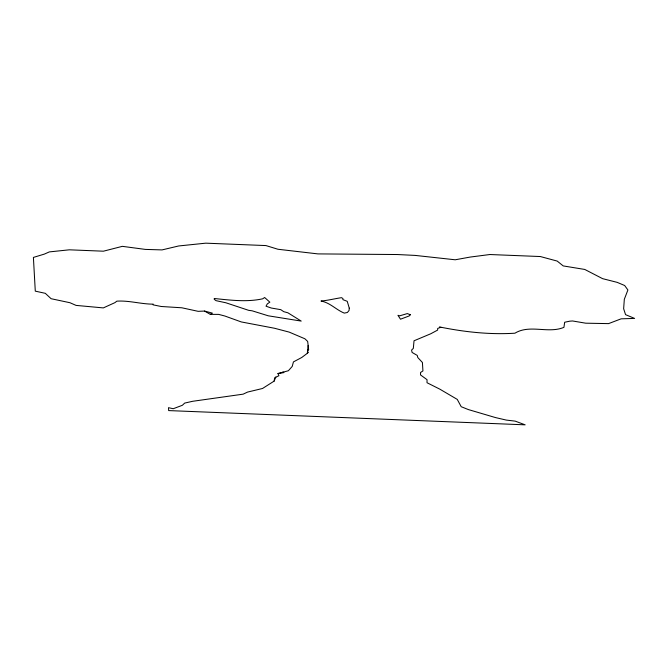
<?xml version="1.0" encoding="UTF-8"?>
<svg xmlns="http://www.w3.org/2000/svg" width="668" height="668" viewBox="0 0 668 668"><rect width="100%" height="100%" fill="white"/><g stroke="black" fill="none" stroke-linecap="round" stroke-linejoin="round"><path stroke-width="1" d="M440.855 327.287L437.657 328.447L437.665 330.067L430.726 333.783L414.026 340.789L413.325 348.395L411.58 350.074L412.106 352.454L417.249 355.409L417.801 357.547L422.418 362.49L422.928 370.94L420.548 372.493L420.523 374.94L427.027 379.658L427.019 382.731L439.744 389.11L457.254 399.397L461.212 406.712L468.318 409.559L495.456 417.567L506.319 420.089L515.195 421.132L525.157 424.831L168.67 410.586L168.511 407.68L173.212 408.741L182.364 405.284L184.685 403.08L192.643 401.293L243.144 394.162L247.561 392.083L262.532 388.484L274.13 381.111L274.665 377.779L278.915 375.725L277.963 373.537L288.384 370.74L292.225 366.415L293.444 361.897L301.727 357.505L307.313 353.314L308.148 345.406M439.394 326.919C464.135 331.954 489.661 334.818 514.928 333.198C529.791 324.089 548.294 333.925 563.934 327.353L564.66 322.243L569.879 321.158L572.534 320.966L585.694 323.187L608.565 323.621L621.14 318.828L634.6 318.419L625.557 314.645L623.645 308.741L624.321 299.297L627.895 289.979L624.655 285.512L617.215 282.372L602.594 278.656L584.767 269.446L563.207 265.914L557.204 261.079L540.328 256.537L489.861 254.525L470.247 257.055L455.217 259.785L415.17 255.41L397.41 254.533L317.918 253.898L277.913 249.248L265.939 245.573L205.752 243.169L178.665 245.966L162.04 249.907L145.365 249.406L122.361 246.342L103.415 251.193L69.363 249.815L49.34 251.903L44.364 254.099L33.4 257.422L35.287 291.139L45.307 293.327L51.094 298.705L69.973 302.729L76.077 305.401L103.323 307.906L114.904 302.654L116.858 301.159C129.108 300.349 140.931 304.157 153.248 304.149L153.089 304.858L161.255 306.495L181.863 307.789L198.129 311.33L204.533 311.063L210.32 314.361L218.653 314.386L224.899 316.031L241.248 321.926L274.464 328.247L289.177 332.105L304.884 338.776L307.672 341.423L308.624 349.389L308.382 350.308L307.614 350.45M274.13 381.111L275.826 377.036M307.313 353.314L308.416 352.136L307.447 351.986M210.32 314.361L212.399 313.133L204.533 311.063M307.689 349.706L308.624 349.389M277.963 373.537L283.925 372.594L282.923 371.967M349.255 308.107L349.08 310.445L347.393 312.482L344.279 313.108C336.154 309.86 330.075 302.629 320.966 301.026C327.888 300.458 334.534 298.705 341.523 297.669L342.943 298.546L342.859 299.631L347.251 301.326L349.255 308.107M214.344 298.504L214.194 299.272L216.023 300.658L225.859 302.771L248.646 310.328L252.153 310.812L268.26 315.805L301.21 321.083L287.866 312.783L283.766 311.672L280.76 309.66L271.258 308.023L266.031 306.203L267.292 303.923L269.839 302.153L264.645 297.51L262.641 298.821C246.768 302.278 230.427 300.166 214.344 298.504M410.344 314.745L409.217 315.939L400.491 319.204L397.944 315.296L399.74 315.814L407.321 313.584L410.344 314.745"/></g></svg>
